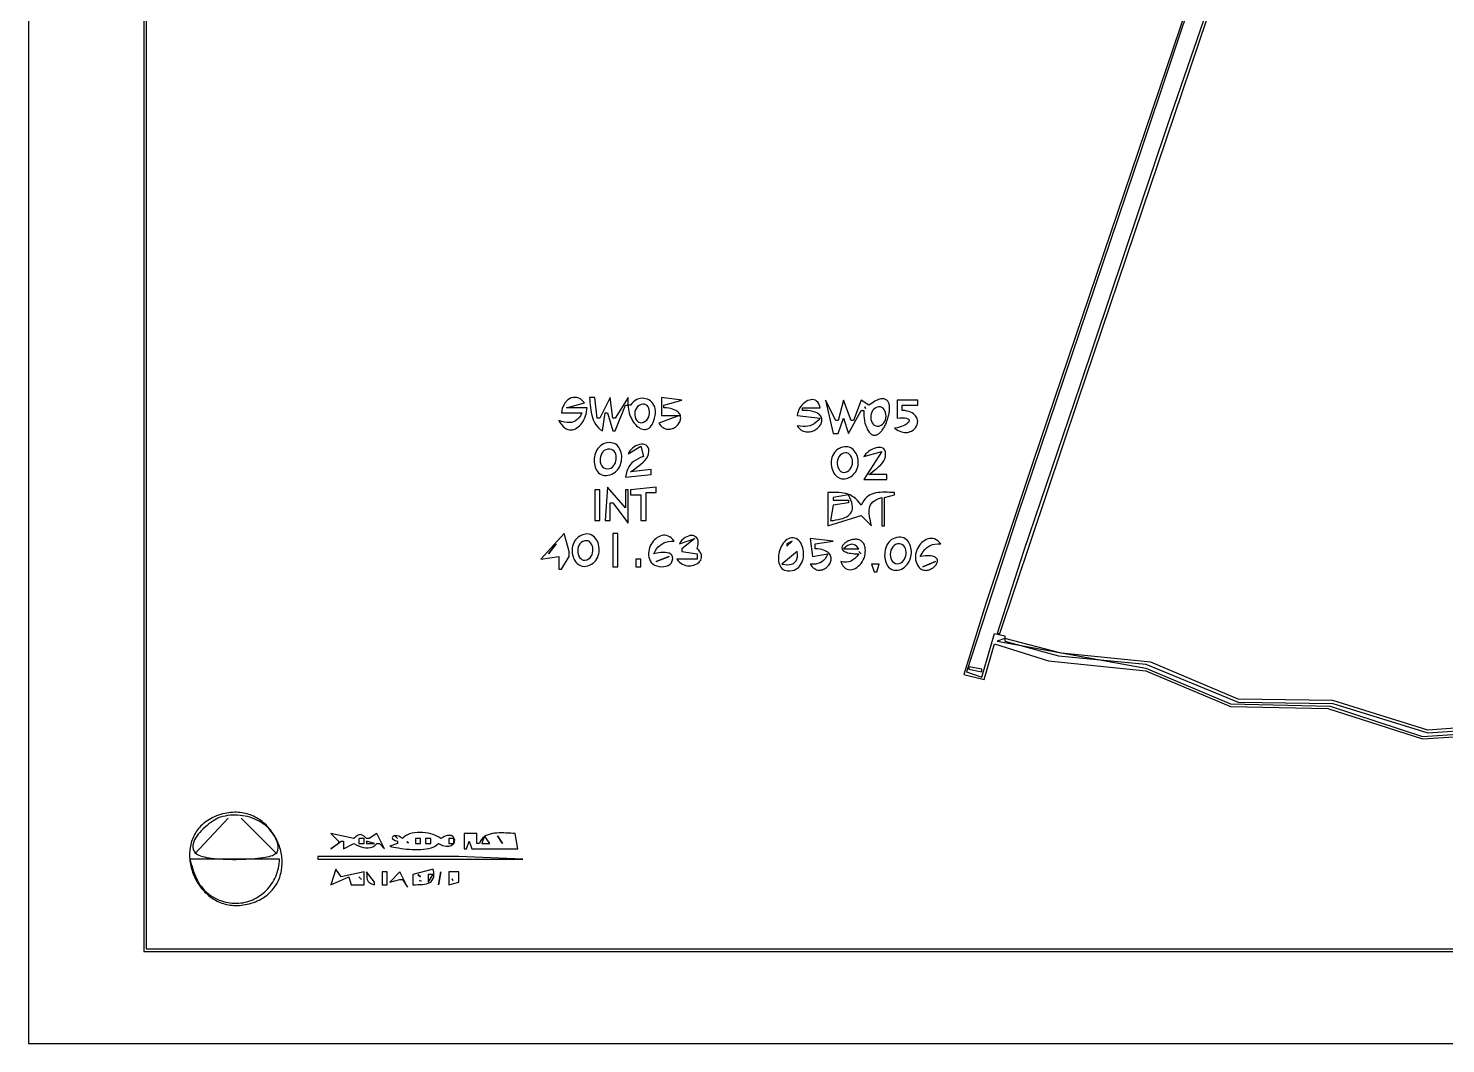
# Model space of a CAD drawing. Extents: x 0 to 1224, y 0 to 792.
# Drawn here: x 0 to 553, y 0 to 396 of the extents above; entities that cross this region are included whole.
import ezdxf

# ---------------------------------------------------------------- set-up
doc = ezdxf.new("R2010")
doc.units = 0
for name, color, linetype in [('C163', 163, 'CONTINUOUS'), ('C252', 252, 'CONTINUOUS'), ('C253', 253, 'CONTINUOUS'), ('C7', 7, 'CONTINUOUS')]:
    doc.layers.add(name, color=color, linetype=linetype)

msp = doc.modelspace()

# ---------------------------------------------------------------- linework, layer by layer
at = {"layer": 'C163'}
for points in [[(78, 88), (65, 74), (78, 88)], [(83, 88), (97, 74), (83, 88)]]:
    msp.add_lwpolyline(points, dxfattribs=at)
at = {"layer": 'C252'}
for points in [[(113, 73), (113, 72), (193, 72), (168, 73), (113, 73)], [(120, 68), (118, 62), (125, 65), (126, 62), (131, 62), (131, 67), (122, 65), (120, 68)], [(132, 67), (132.0261, 65.8148), (132.0886, 64.8141), (132.2461, 63.9814), (132.5573, 63.3001), (133.0809, 62.7538), (133.8755, 62.3259), (135, 62), (135, 63), (132, 67)], [(138, 67), (138, 62), (140, 62), (140, 67), (138, 67)], [(141, 63), (145, 64), (146, 64), (148, 61), (145, 67), (141, 63)], [(150, 66), (150, 62), (150.9724, 62.0044), (151.9239, 62.0182), (152.8448, 62.0522), (153.7253, 62.1172), (154.556, 62.2242), (155.3272, 62.3841), (156.0292, 62.6078), (156.6524, 62.9061), (157.1872, 63.29), (157.6239, 63.7703), (157.953, 64.358), (158.1648, 65.0639), (158.2496, 65.8989), (158.1979, 66.874), (158, 68), (150, 66)], [(161, 67), (160, 62), (161, 67)], [(164, 67), (164, 62), (168, 63), (168, 67), (164, 67)]]:
    msp.add_lwpolyline(points, dxfattribs=at)
at = {"layer": 'C253'}
for points in [[(118, 82), (121, 79), (121, 78), (118, 76), (122, 79), (123, 79), (123, 76), (127, 78), (127.9329, 77.5511), (128.8753, 77.1411), (129.821, 76.7927), (130.7635, 76.5287), (131.6966, 76.3722), (132.614, 76.3458), (133.5094, 76.4725), (134.3763, 76.7752), (135.2086, 77.2767), (136, 78), (137, 78), (139, 76), (136, 82), (133, 80), (132, 80), (131.1383, 80.8474), (130.3106, 81.3559), (129.4999, 81.5254), (128.6892, 81.3559), (127.8616, 80.8474), (127, 80), (118, 82)], [(144, 79), (144, 78), (141, 77), (141.7337, 76.8283), (142.5521, 76.6549), (143.4447, 76.4839), (144.4014, 76.3195), (145.4117, 76.1659), (146.4654, 76.0272), (147.5521, 75.9078), (148.6617, 75.8116), (149.7836, 75.743), (150.9078, 75.7061), (152.0237, 75.705), (153.1212, 75.744), (154.19, 75.8273), (155.2196, 75.9589), (156.1999, 76.1432), (157.1205, 76.3842), (157.9711, 76.6863), (158.7414, 77.0534), (159.4212, 77.4899), (160, 78), (160.8525, 77.6087), (161.641, 77.3198), (162.366, 77.1257), (163.0282, 77.0186), (163.6281, 76.9908), (164.1665, 77.0344), (164.6439, 77.1419), (165.0609, 77.3055), (165.4183, 77.5174), (165.7166, 77.7698), (165.9565, 78.0552), (166.1385, 78.3657), (166.2634, 78.6936), (166.3317, 79.0312), (166.3441, 79.3708), (166.3013, 79.7046), (166.2038, 80.0248), (166.0522, 80.3238), (165.8473, 80.5939), (165.5896, 80.8272), (165.2797, 81.0161), (164.9184, 81.1529), (164.5062, 81.2297), (164.0437, 81.2389), (163.5317, 81.1728), (162.9706, 81.0235), (162.3613, 80.7835), (161.7041, 80.4448), (161, 80), (160.3973, 80.4486), (159.6781, 80.8579), (158.8585, 81.2244), (157.955, 81.5449), (156.9838, 81.8161), (155.9614, 82.0344), (154.904, 82.1967), (153.8279, 82.2996), (152.7496, 82.3397), (151.6853, 82.3137), (150.6513, 82.2183), (149.6641, 82.05), (148.7399, 81.8057), (147.895, 81.4818), (147.1459, 81.0751), (146.5087, 80.5823), (146, 80), (145.2402, 80.5384), (144.504, 80.882), (143.8166, 81.0555), (143.2033, 81.0833), (142.6893, 80.9898), (142.3001, 80.7997), (142.0608, 80.5373), (141.9969, 80.2273), (142.1335, 79.894), (142.496, 79.562), (143.1098, 79.2558), (144, 79)], [(170, 82), (170, 76), (171, 76), (172, 79), (173, 76), (191, 76), (190, 82), (189.1603, 82.0111), (188.2851, 82.042), (187.3825, 82.0839), (186.4605, 82.1279), (185.5271, 82.1651), (184.5903, 82.1866), (183.658, 82.1837), (182.7384, 82.1474), (181.8395, 82.0689), (180.9692, 81.9393), (180.1355, 81.7497), (179.3466, 81.4914), (178.6103, 81.1554), (177.9348, 80.7328), (177.3279, 80.2148), (176.7979, 79.5926), (176.3525, 78.8573), (176, 78), (175, 78), (175, 82), (170, 82)]]:
    msp.add_lwpolyline(points, dxfattribs=at)
at = {"layer": 'C7'}
for points in [[(0, 792), (0, 0), (1224, 0), (1224, 792), (0, 792)], [(45, 757), (45, 36), (1179, 36), (1179, 757), (45, 757)], [(46, 756), (46, 37), (1178, 37), (1178, 756), (46, 756)], [(465, 418), (444.3333, 358), (410.3333, 257), (388.3333, 192), (378, 160), (379, 160), (409.6559, 251), (466, 418)], [(455, 413), (392, 227), (373.6667, 172), (365, 144), (373, 142), (377, 156), (398, 149.3256), (436, 145.3912), (469, 131.5293), (507, 130.6744), (544, 118.8495), (583, 121.3665)], [(456, 414), (434.3333, 349), (386, 206), (366, 145), (372, 143), (377, 160), (381, 159), (381, 158), (378, 157), (436, 146.3912), (469, 132.5293), (508, 131.6211), (544, 119.8495), (583, 122.3665)], [(208, 246), (216, 246), (215.391, 244.9252), (214.7656, 244.0554), (214.1153, 243.3759), (213.4315, 242.8716), (212.7059, 242.5278), (211.93, 242.3295), (211.0954, 242.2618), (210.1935, 242.3099), (209.2159, 242.4589), (208.1542, 242.6938), (207, 243), (207.5449, 242.1039), (208.1095, 241.3469), (208.6901, 240.7231), (209.283, 240.2265), (209.8843, 239.8513), (210.4905, 239.5918), (211.0979, 239.4419), (211.7026, 239.3958), (212.301, 239.4478), (212.8894, 239.5919), (213.4641, 239.8222), (214.0214, 240.133), (214.5576, 240.5182), (215.0689, 240.9722), (215.5517, 241.489), (216.0022, 242.0627), (216.4167, 242.6876), (216.7916, 243.3576), (217.1231, 244.0671), (217.4075, 244.8101), (217.6411, 245.5807), (217.8201, 246.3731), (217.941, 247.1815), (218, 248), (210, 248), (217, 250), (216.2594, 250.746), (215.5076, 251.3147), (214.752, 251.7155), (214.0001, 251.9579), (213.2595, 252.0517), (212.5376, 252.0062), (211.8419, 251.8311), (211.18, 251.536), (210.5594, 251.1304), (209.9875, 250.6238), (209.4718, 250.0258), (209.0199, 249.3461), (208.6393, 248.594), (208.3374, 247.7793), (208.1218, 246.9114), (208, 246)], [(219, 252), (219.0456, 251.0248), (219.1029, 250.0389), (219.1784, 249.0483), (219.2792, 248.0589), (219.412, 247.077), (219.5836, 246.1085), (219.8008, 245.1596), (220.0705, 244.2363), (220.3995, 243.3446), (220.7945, 242.4907), (221.2625, 241.6806), (221.8102, 240.9205), (222.4445, 240.2162), (223.1721, 239.574), (224, 239), (225, 246), (226, 246), (228, 239), (229, 239), (233, 249), (234, 249), (234.0323, 248.214), (234.1212, 247.4359), (234.263, 246.6699), (234.4542, 245.9202), (234.691, 245.1912), (234.9699, 244.487), (235.2871, 243.8121), (235.639, 243.1706), (236.022, 242.5669), (236.4323, 242.0053), (236.8665, 241.4899), (237.3208, 241.0252), (237.7915, 240.6153), (238.2751, 240.2646), (238.7679, 239.9773), (239.2661, 239.7578), (239.7663, 239.6103), (240.2647, 239.539), (240.7576, 239.5483), (241.2415, 239.6425), (241.7127, 239.8258), (242.1675, 240.1025), (242.6023, 240.4769), (243.0134, 240.9533), (243.3972, 241.5359), (243.7501, 242.2291), (244.0683, 243.037), (244.3483, 243.9641), (244.5864, 245.0146), (244.7095, 245.9508), (244.7112, 246.8281), (244.6012, 247.6434), (244.3892, 248.3937), (244.0848, 249.0757), (243.6977, 249.6863), (243.2375, 250.2225), (242.7139, 250.6812), (242.1365, 251.0591), (241.515, 251.3532), (240.8591, 251.5605), (240.1784, 251.6776), (239.4826, 251.7017), (238.7813, 251.6294), (238.0842, 251.4578), (237.401, 251.1837), (236.7413, 250.804), (236.1148, 250.3155), (235.5311, 249.7152), (235, 249), (234, 249), (234, 252), (229, 244), (228, 244), (227, 252), (223, 244), (222, 244), (221, 252), (219, 252)], [(238.2994, 248.9136), (237.6947, 248.4561), (237.2266, 247.8969), (236.8886, 247.2609), (236.6744, 246.5733), (236.5778, 245.8589), (236.5925, 245.1428), (236.7123, 244.4501), (236.9309, 243.8057), (237.2419, 243.2347), (237.6393, 242.7622), (238.1166, 242.413), (238.6677, 242.2124), (239.2862, 242.1852), (239.9659, 242.3566), (240.7006, 242.7515), (241.2672, 243.2302), (241.715, 243.8008), (242.0472, 244.4398), (242.2675, 245.1236), (242.3793, 245.829), (242.3862, 246.5325), (242.2915, 247.2106), (242.0988, 247.84), (241.8116, 248.3973), (241.4334, 248.8589), (240.9676, 249.2015), (240.4179, 249.4017), (239.7875, 249.436), (239.0802, 249.2811), (238.2993, 248.9135)], [(247, 252), (247, 245), (254, 245), (246, 242), (246.3937, 241.4493), (246.8056, 240.9779), (247.2327, 240.5823), (247.672, 240.259), (248.1206, 240.0047), (248.5756, 239.8158), (249.034, 239.6891), (249.493, 239.6211), (249.9495, 239.6084), (250.4007, 239.6475), (250.8437, 239.7352), (251.2754, 239.8678), (251.6931, 240.0421), (252.0937, 240.2546), (252.4743, 240.5019), (252.832, 240.7805), (253.1638, 241.0872), (253.4669, 241.4184), (253.7383, 241.7708), (253.9751, 242.1408), (254.1743, 242.5252), (254.3331, 242.9205), (254.4484, 243.3233), (254.5174, 243.7302), (254.5371, 244.1377), (254.5046, 244.5424), (254.417, 244.941), (254.2714, 245.33), (254.0647, 245.706), (253.7942, 246.0656), (253.4568, 246.4053), (253.0496, 246.7219), (252.5698, 247.0117), (252.0143, 247.2715), (251.3803, 247.4978), (250.6647, 247.6872), (249.8648, 247.8363), (248.9775, 247.9417), (248, 248), (248, 249), (255, 251), (247, 252)], [(300, 245), (309, 244), (308.1903, 243.1016), (307.4053, 242.3669), (306.628, 241.7844), (305.8419, 241.3425), (305.03, 241.0297), (304.1758, 240.8346), (303.2624, 240.7455), (302.2731, 240.7511), (301.1912, 240.8397), (300, 241), (300.369, 240.4838), (300.7598, 240.0354), (301.1696, 239.6523), (301.5956, 239.3317), (302.0353, 239.0708), (302.4859, 238.8672), (302.9446, 238.7179), (303.4087, 238.6205), (303.8756, 238.5722), (304.3426, 238.5703), (304.8068, 238.6121), (305.2656, 238.6949), (305.7163, 238.8162), (306.1561, 238.9731), (306.5824, 239.1631), (306.9925, 239.3834), (307.3835, 239.6313), (307.7529, 239.9042), (308.0979, 240.1994), (308.4157, 240.5142), (308.7038, 240.8459), (308.9592, 241.1919), (309.1794, 241.5494), (309.3617, 241.9158), (309.5032, 242.2884), (309.6014, 242.6646), (309.6534, 243.0416), (309.6566, 243.4167), (309.6083, 243.7873), (309.5057, 244.1508), (309.3461, 244.5043), (309.1269, 244.8453), (308.8453, 245.171), (308.4985, 245.4788), (308.0839, 245.766), (307.5988, 246.0299), (307.0404, 246.2678), (306.4061, 246.4771), (305.6931, 246.6551), (304.8987, 246.799), (304.0202, 246.9063), (303.0548, 246.9741), (302, 247), (302, 248), (309, 248), (308.7526, 248.8762), (308.4262, 249.5998), (308.0305, 250.1783), (307.5749, 250.619), (307.0692, 250.9294), (306.5229, 251.1169), (305.9457, 251.189), (305.3472, 251.153), (304.7369, 251.0165), (304.1245, 250.7868), (303.5197, 250.4713), (302.9319, 250.0776), (302.3709, 249.6129), (301.8463, 249.0848), (301.3676, 248.5007), (300.9444, 247.868), (300.5865, 247.1942), (300.3034, 246.4866), (300.1046, 245.7527), (300, 245)], [(311, 251), (314, 238), (316, 238), (318, 244), (320, 238), (325, 247), (326, 247), (326.013, 246.008), (326.0281, 245.0027), (326.0799, 243.9967), (326.2035, 243.0028), (326.4336, 242.0339), (326.649, 241.3775), (326.8712, 240.7756), (327.0997, 240.2267), (327.3339, 239.7295), (327.5735, 239.2826), (327.8179, 238.8845), (328.0666, 238.5339), (328.3191, 238.2294), (328.5751, 237.9695), (328.8339, 237.7529), (329.0951, 237.5782), (329.3582, 237.444), (329.6227, 237.3488), (329.8882, 237.2913), (330.1541, 237.27), (330.42, 237.2836), (330.6854, 237.3307), (330.9498, 237.4099), (331.2128, 237.5197), (331.4737, 237.6589), (331.7322, 237.8259), (331.9878, 238.0193), (332.24, 238.2379), (332.4882, 238.4801), (332.7321, 238.7446), (332.9711, 239.03), (333.2047, 239.3349), (333.4325, 239.6579), (333.6539, 239.9975), (333.8686, 240.3524), (334.076, 240.7212), (334.2755, 241.1025), (334.4669, 241.4949), (334.6494, 241.897), (334.8228, 242.3073), (334.9864, 242.7246), (335.1398, 243.1473), (335.2825, 243.5741), (335.4141, 244.0036), (335.534, 244.4344), (335.6417, 244.8651), (335.7369, 245.2943), (335.8189, 245.7206), (335.8873, 246.1426), (335.9417, 246.5588), (335.9815, 246.968), (336.0062, 247.3687), (336.0154, 247.7594), (336.0086, 248.1389), (335.9853, 248.5057), (335.945, 248.8583), (335.8872, 249.1955), (335.8115, 249.5157), (335.7173, 249.8177), (335.6043, 250.1), (335.4718, 250.3612), (335.3194, 250.5999), (335.1466, 250.8146), (334.953, 251.0041), (334.738, 251.1669), (334.5012, 251.3017), (334.2421, 251.4069), (333.9602, 251.4812), (333.655, 251.5233), (333.326, 251.5316), (332.9728, 251.5049), (332.5948, 251.4417), (332.1916, 251.3406), (331.7627, 251.2002), (331.3076, 251.0191), (330.8259, 250.7959), (330.3169, 250.5293), (329.7804, 250.2178), (329.2157, 249.86), (328.6224, 249.4545), (328, 249), (325, 251), (322, 243), (321, 243), (318, 251), (316, 243), (315, 243), (311, 251)], [(339, 251), (339, 244), (340.1882, 244.1001), (341.1893, 244.118), (342.0109, 244.0621), (342.6607, 243.9406), (343.1462, 243.7618), (343.4753, 243.5341), (343.6554, 243.2656), (343.6944, 242.9648), (343.5997, 242.6399), (343.3792, 242.2992), (343.0403, 241.9509), (342.5909, 241.6035), (342.0385, 241.2651), (341.3908, 240.9441), (340.6554, 240.6488), (339.8401, 240.3875), (338.9524, 240.1684), (338, 240), (338.6856, 239.5239), (339.3607, 239.1367), (340.0231, 238.834), (340.6702, 238.6112), (341.2996, 238.4639), (341.909, 238.3877), (342.4958, 238.3781), (343.0577, 238.4306), (343.5923, 238.5409), (344.0971, 238.7043), (344.5697, 238.9165), (345.0077, 239.173), (345.4088, 239.4693), (345.7704, 239.801), (346.0901, 240.1637), (346.3656, 240.5528), (346.5945, 240.9639), (346.7742, 241.3926), (346.9024, 241.8344), (346.9767, 242.2848), (346.9946, 242.7394), (346.9538, 243.1937), (346.8517, 243.6432), (346.6861, 244.0836), (346.4545, 244.5102), (346.1544, 244.9188), (345.7834, 245.3048), (345.3392, 245.6637), (344.8193, 245.9912), (344.2213, 246.2827), (343.5428, 246.5338), (342.7814, 246.74), (341.9345, 246.8969), (341, 247), (341, 249), (347, 249), (347, 251), (339, 251)], [(326.3333, 248.3333), (326.6667, 247.6667), (326.3333, 248.3333)], [(330.4151, 247.9136), (329.8415, 247.4661), (329.3869, 246.9138), (329.0478, 246.2807), (328.8207, 245.591), (328.702, 244.8688), (328.6882, 244.1383), (328.7758, 243.4237), (328.9612, 242.749), (329.2408, 242.1385), (329.6113, 241.6164), (330.0689, 241.2067), (330.6103, 240.9336), (331.2318, 240.8214), (331.93, 240.8941), (332.7013, 241.1759), (333.3156, 241.5699), (333.8077, 242.0747), (334.1823, 242.6674), (334.4437, 243.325), (334.5967, 244.0245), (334.6457, 244.7429), (334.5952, 245.4572), (334.4498, 246.1446), (334.2141, 246.7819), (333.8925, 247.3462), (333.4896, 247.8147), (333.01, 248.1642), (332.4583, 248.3718), (331.8388, 248.4145), (331.1562, 248.2694), (330.4151, 247.9135)], [(225.0571, 234.1489), (224.3742, 233.8947), (223.7513, 233.5605), (223.1879, 233.1539), (222.684, 232.6827), (222.2392, 232.1547), (221.8533, 231.5776), (221.5262, 230.9592), (221.2575, 230.3072), (221.0471, 229.6293), (220.8946, 228.9334), (220.8, 228.2271), (220.7629, 227.5183), (220.7832, 226.8147), (220.8606, 226.124), (220.9949, 225.4541), (221.1858, 224.8125), (221.4331, 224.2072), (221.7367, 223.6458), (222.0963, 223.1362), (222.5115, 222.686), (222.9824, 222.303), (223.5085, 221.995), (224.0897, 221.7697), (224.7257, 221.6349), (225.4163, 221.5984), (226.1614, 221.6678), (226.9606, 221.851), (227.6902, 222.1169), (228.3553, 222.4621), (228.9564, 222.8788), (229.4936, 223.3591), (229.9674, 223.8954), (230.3781, 224.4799), (230.726, 225.1048), (231.0116, 225.7623), (231.2352, 226.4448), (231.3971, 227.1445), (231.4977, 227.8535), (231.5373, 228.5643), (231.5164, 229.2689), (231.4352, 229.9596), (231.294, 230.6287), (231.0934, 231.2685), (230.8335, 231.8711), (230.5148, 232.4288), (230.1376, 232.9339), (229.7023, 233.3786), (229.2092, 233.7552), (228.6587, 234.0558), (228.0511, 234.2728), (227.3868, 234.3983), (226.6661, 234.4247), (225.8894, 234.3441), (225.0571, 234.1489)], [(234, 230), (239, 233), (240, 229), (238.8871, 228.5833), (237.8826, 228.1312), (236.9821, 227.6349), (236.1812, 227.0854), (235.4756, 226.4737), (234.861, 225.791), (234.3329, 225.0284), (233.8872, 224.1769), (233.5193, 223.2276), (233.225, 222.1716), (233, 221), (243, 222), (243, 224), (235, 223), (235.6828, 223.5394), (236.4588, 224.1103), (237.2944, 224.714), (238.1565, 225.352), (239.0117, 226.0257), (239.8266, 226.7365), (240.5681, 227.4856), (241.2027, 228.2747), (241.6972, 229.105), (242.0183, 229.9779), (242.1327, 230.895), (242.0531, 231.8066), (241.8275, 232.5339), (241.4749, 233.0888), (241.0144, 233.483), (240.4649, 233.7284), (239.8455, 233.837), (239.1754, 233.8205), (238.4735, 233.6908), (237.7588, 233.4597), (237.0505, 233.1391), (236.3675, 232.7409), (235.729, 232.2769), (235.1539, 231.7589), (234.6614, 231.1989), (234.2704, 230.6086), (234, 230)], [(316.1481, 231.9676), (315.5142, 231.5465), (314.963, 231.0614), (314.492, 230.5199), (314.0992, 229.9303), (313.7823, 229.3005), (313.5392, 228.6385), (313.3675, 227.9525), (313.2652, 227.2505), (313.2301, 226.5405), (313.2599, 225.8306), (313.3524, 225.1287), (313.5054, 224.443), (313.7168, 223.7815), (313.9843, 223.1523), (314.3057, 222.5633), (314.6789, 222.0226), (315.1016, 221.5383), (315.5717, 221.1184), (316.0869, 220.7709), (316.645, 220.504), (317.2439, 220.3256), (317.8813, 220.2437), (318.555, 220.2665), (319.2629, 220.402), (320.0027, 220.6582), (320.7723, 221.0432), (321.3902, 221.454), (321.9334, 221.925), (322.4036, 222.4489), (322.8024, 223.0184), (323.1316, 223.6263), (323.3927, 224.2652), (323.5875, 224.928), (323.7177, 225.6073), (323.7849, 226.2957), (323.7908, 226.9862), (323.7372, 227.6713), (323.6256, 228.3438), (323.4579, 228.9964), (323.2355, 229.6218), (322.9604, 230.2128), (322.634, 230.762), (322.2582, 231.2623), (321.8346, 231.7062), (321.3648, 232.0866), (320.8506, 232.3961), (320.2936, 232.6275), (319.6956, 232.7735), (319.0581, 232.8268), (318.383, 232.7802), (317.6718, 232.6263), (316.9262, 232.3578), (316.1481, 231.9676)], [(326, 229), (333, 231), (326, 220), (335, 220), (335, 222), (328, 222), (328.6902, 222.559), (329.4507, 223.1407), (330.2511, 223.7486), (331.061, 224.3864), (331.8501, 225.0577), (332.5879, 225.7663), (333.244, 226.5157), (333.788, 227.3096), (334.1895, 228.1516), (334.4182, 229.0455), (334.4874, 230.03), (334.3978, 230.8339), (334.167, 231.4687), (333.8125, 231.9457), (333.3522, 232.2765), (332.8036, 232.4724), (332.1845, 232.5449), (331.5125, 232.5054), (330.8052, 232.3654), (330.0804, 232.1364), (329.3558, 231.8297), (328.6489, 231.4568), (327.9775, 231.0292), (327.3592, 230.5582), (326.8118, 230.0554), (326.3528, 229.5322), (326, 229)], [(226.0756, 231.8241), (225.357, 231.6337), (224.732, 231.293), (224.2024, 230.8263), (223.7702, 230.2576), (223.4374, 229.6113), (223.2059, 228.9115), (223.0776, 228.1825), (223.0546, 227.4485), (223.1387, 226.7338), (223.332, 226.0626), (223.6363, 225.4591), (224.0537, 224.9475), (224.5861, 224.5521), (225.2355, 224.297), (226.0038, 224.2067), (226.7084, 224.2891), (227.3361, 224.5225), (227.8848, 224.8856), (228.3524, 225.3577), (228.7367, 225.9174), (229.0356, 226.544), (229.247, 227.2162), (229.3686, 227.9131), (229.3985, 228.6136), (229.3344, 229.2967), (229.1742, 229.9414), (228.9158, 230.5266), (228.557, 231.0313), (228.0957, 231.4344), (227.5298, 231.7149), (226.8571, 231.8517), (226.0756, 231.824)], [(317.2994, 229.9136), (316.7205, 229.473), (316.2659, 228.9261), (315.9311, 228.2968), (315.7113, 227.6097), (315.6021, 226.8888), (315.5989, 226.1586), (315.6971, 225.4434), (315.8921, 224.7674), (316.1794, 224.155), (316.5545, 223.6304), (317.0127, 223.218), (317.5494, 222.942), (318.1602, 222.8268), (318.8404, 222.8966), (319.5856, 223.1759), (320.1968, 223.5772), (320.6903, 224.0879), (321.0697, 224.6849), (321.3388, 225.3456), (321.5012, 226.047), (321.5606, 226.7662), (321.5206, 227.4805), (321.3851, 228.1669), (321.1575, 228.8026), (320.8417, 229.3648), (320.4413, 229.8306), (319.96, 230.1771), (319.4014, 230.3815), (318.7694, 230.4209), (318.0674, 230.2725), (317.2993, 229.9135)], [(221, 216), (221, 204), (223, 204), (223, 216), (221, 216)], [(226, 217), (225, 204), (227, 204), (227, 211), (228, 211), (234, 203), (234, 216), (233, 216), (233, 209), (226, 217)], [(235, 216), (235, 214), (239, 214), (239, 204), (241, 204), (241, 215), (245, 215), (245, 217), (235, 216)], [(312, 215), (312, 202), (325, 206), (329, 202), (328.7741, 202.9973), (328.5599, 203.9545), (328.3684, 204.8713), (328.2107, 205.7474), (328.0979, 206.5827), (328.0412, 207.3768), (328.0517, 208.1296), (328.1404, 208.8407), (328.3184, 209.5098), (328.5969, 210.1369), (328.987, 210.7215), (329.4998, 211.2635), (330.1464, 211.7626), (330.9379, 212.2185), (331.8854, 212.6311), (333, 213), (333, 202), (334, 202), (334, 213), (338, 214), (338, 215), (337.0129, 215.0078), (336.0435, 215.0251), (335.0938, 215.0424), (334.1659, 215.0503), (333.2617, 215.0392), (332.3833, 214.9999), (331.5327, 214.9228), (330.712, 214.7986), (329.9231, 214.6177), (329.168, 214.3707), (328.4488, 214.0483), (327.7675, 213.6409), (327.1261, 213.1392), (326.5266, 212.5337), (325.9711, 211.8149), (325.4615, 210.9735), (325, 210), (324.2882, 210.9652), (323.5731, 211.7976), (322.8501, 212.507), (322.115, 213.1032), (321.3636, 213.596), (320.5914, 213.9953), (319.7942, 214.3108), (318.9677, 214.5524), (318.1076, 214.73), (317.2096, 214.8533), (316.2694, 214.9322), (315.2826, 214.9765), (314.2449, 214.996), (313.1522, 215.0005), (312, 215)], [(314, 213), (314, 212), (320, 212), (320, 211), (314, 210), (313, 204), (314.0932, 204.1077), (315.1272, 204.2477), (316.098, 204.4225), (317.0021, 204.6345), (317.8355, 204.8864), (318.5947, 205.1805), (319.2759, 205.5195), (319.8752, 205.9058), (320.3891, 206.3419), (320.8136, 206.8305), (321.1452, 207.3739), (321.3799, 207.9748), (321.5142, 208.6356), (321.5443, 209.3588), (321.4664, 210.1471), (321.2767, 211.0028), (320.9716, 211.9285), (320.5472, 212.9267), (320, 214), (314, 213)], [(200, 189), (207, 190), (207, 185), (208, 185), (211, 190), (211, 191), (211, 192), (209, 199), (200, 189)], [(206, 195), (203, 191), (206, 195)], [(215.1474, 197.9676), (214.5302, 197.5586), (213.989, 197.0889), (213.5217, 196.5656), (213.1265, 195.996), (212.8017, 195.3875), (212.5453, 194.7474), (212.3557, 194.0832), (212.2309, 193.4021), (212.1691, 192.7115), (212.1686, 192.0187), (212.2276, 191.3311), (212.3441, 190.6561), (212.5165, 190.0009), (212.7428, 189.373), (213.0213, 188.7797), (213.3501, 188.2283), (213.7275, 187.7262), (214.1516, 187.2807), (214.6206, 186.8992), (215.1327, 186.5891), (215.6861, 186.3576), (216.2789, 186.2121), (216.9094, 186.16), (217.5757, 186.2086), (218.2761, 186.3653), (219.0086, 186.6375), (219.7716, 187.0324), (220.4003, 187.4619), (220.9493, 187.9554), (221.4205, 188.5048), (221.8157, 189.102), (222.1369, 189.739), (222.3859, 190.4075), (222.5647, 191.0997), (222.6751, 191.8072), (222.7192, 192.5222), (222.6986, 193.2364), (222.6155, 193.9418), (222.4716, 194.6303), (222.269, 195.2939), (222.0094, 195.9244), (221.6947, 196.5137), (221.327, 197.0538), (220.9081, 197.5365), (220.4398, 197.9539), (219.9242, 198.2978), (219.3631, 198.56), (218.7583, 198.7326), (218.1119, 198.8075), (217.4256, 198.7764), (216.7015, 198.6315), (215.9414, 198.3645), (215.1473, 197.9675)], [(216.2986, 195.8241), (215.6842, 195.4299), (215.1921, 194.9251), (214.8175, 194.3324), (214.5561, 193.6748), (214.4031, 192.9753), (214.3542, 192.257), (214.4046, 191.5426), (214.55, 190.8553), (214.7858, 190.218), (215.1073, 189.6536), (215.5102, 189.1852), (215.9898, 188.8357), (216.5416, 188.6281), (217.161, 188.5853), (217.8436, 188.7304), (218.5848, 189.0864), (219.1583, 189.5337), (219.6129, 190.086), (219.952, 190.7191), (220.1791, 191.4088), (220.2978, 192.131), (220.3116, 192.8615), (220.224, 193.5761), (220.0386, 194.2508), (219.759, 194.8613), (219.3885, 195.3834), (218.9309, 195.7931), (218.3895, 196.0662), (217.768, 196.1784), (217.0698, 196.1057), (216.2986, 195.824)], [(228, 199), (228, 186), (230, 186), (230, 199), (228, 199)], [(244, 191), (244.5629, 192.0553), (245.1439, 192.9602), (245.756, 193.7248), (246.4122, 194.3593), (247.1253, 194.8737), (247.9085, 195.2782), (248.7745, 195.5829), (249.7365, 195.798), (250.8073, 195.9337), (252, 196), (251.4482, 196.6877), (250.8701, 197.2438), (250.2711, 197.6744), (249.6566, 197.986), (249.0318, 198.185), (248.402, 198.2776), (247.7727, 198.2704), (247.1492, 198.1696), (246.5367, 197.9816), (245.9407, 197.7129), (245.3665, 197.3697), (244.8194, 196.9585), (244.3048, 196.4856), (243.8279, 195.9573), (243.3942, 195.3801), (243.009, 194.7604), (242.6776, 194.1044), (242.4053, 193.4186), (242.1975, 192.7093), (242.0596, 191.983), (241.9968, 191.2459), (242.0145, 190.5045), (242.118, 189.7651), (242.3128, 189.0341), (242.6041, 188.3179), (243.0312, 187.6789), (243.6288, 187.1337), (244.3617, 186.6887), (245.1949, 186.3503), (246.093, 186.1251), (247.0211, 186.0194), (247.9439, 186.0399), (248.8262, 186.1928), (249.633, 186.4847), (250.329, 186.9221), (250.8792, 187.5114), (251.2484, 188.2592), (251.4389, 189.1832), (251.3773, 189.9279), (251.0983, 190.5096), (250.6368, 190.9448), (250.0274, 191.2502), (249.3049, 191.4422), (248.504, 191.5374), (247.6596, 191.5522), (246.8063, 191.5033), (245.979, 191.407), (245.2123, 191.2801), (244.541, 191.1389), (244, 191)], [(254, 195), (260, 197), (255, 193), (255, 192), (261, 191), (261, 189), (253, 189), (253.482, 188.3499), (254.0134, 187.7992), (254.586, 187.3437), (255.1917, 186.9793), (255.8222, 186.7018), (256.4693, 186.5071), (257.1248, 186.3909), (257.7804, 186.3492), (258.4281, 186.3778), (259.0594, 186.4724), (259.6664, 186.6291), (260.2407, 186.8435), (260.7741, 187.1116), (261.2585, 187.4292), (261.6856, 187.7921), (262.0471, 188.1962), (262.335, 188.6373), (262.541, 189.1112), (262.6569, 189.6139), (262.6744, 190.1411), (262.5854, 190.6887), (262.3817, 191.2526), (262.055, 191.8285), (261.5972, 192.4123), (261, 193), (261.2782, 193.9956), (261.4117, 194.8834), (261.4129, 195.6641), (261.2941, 196.3384), (261.068, 196.907), (260.7467, 197.3706), (260.3428, 197.7298), (259.8688, 197.9855), (259.3369, 198.1383), (258.7597, 198.189), (258.1496, 198.1381), (257.5189, 197.9865), (256.8802, 197.7348), (256.2458, 197.3837), (255.6281, 196.934), (255.0397, 196.3863), (254.4928, 195.7414), (254, 195)], [(297.1273, 197.1103), (296.5431, 196.8897), (295.9913, 196.5785), (295.474, 196.1854), (294.9934, 195.719), (294.5515, 195.188), (294.1506, 194.601), (293.7926, 193.9669), (293.4798, 193.2942), (293.2143, 192.5917), (292.9981, 191.868), (292.8334, 191.1317), (292.7223, 190.3917), (292.667, 189.6565), (292.6695, 188.9349), (292.732, 188.2355), (292.8567, 187.567), (293.0455, 186.9381), (293.3007, 186.3575), (293.6244, 185.8338), (294.0186, 185.3758), (294.4856, 184.992), (295.0273, 184.6913), (295.6461, 184.4823), (296.3439, 184.3736), (297.1229, 184.374), (297.9853, 184.4922), (298.7476, 184.7013), (299.435, 185.0047), (300.0487, 185.3931), (300.5904, 185.8576), (301.0613, 186.3893), (301.463, 186.9791), (301.7967, 187.618), (302.064, 188.2969), (302.2662, 189.007), (302.4048, 189.7392), (302.4812, 190.4844), (302.4968, 191.2337), (302.453, 191.9781), (302.3513, 192.7086), (302.193, 193.4162), (301.9797, 194.0918), (301.7126, 194.7264), (301.3933, 195.3111), (301.0231, 195.8369), (300.6035, 196.2947), (300.1359, 196.6756), (299.6217, 196.9704), (299.0623, 197.1704), (298.4591, 197.2663), (297.8136, 197.2493), (297.1273, 197.1103)], [(298, 196), (296, 195), (296, 194), (298, 196)], [(305, 197), (306, 190), (312, 191), (311.429, 189.9757), (310.8537, 189.1289), (310.2536, 188.4455), (309.6085, 187.9118), (308.8983, 187.5137), (308.1025, 187.2374), (307.2011, 187.0689), (306.1736, 186.9944), (305, 187), (305.3958, 186.4489), (305.809, 185.9799), (306.2366, 185.5893), (306.6757, 185.2734), (307.1231, 185.0286), (307.576, 184.8512), (308.0313, 184.7376), (308.486, 184.6841), (308.9372, 184.6872), (309.3818, 184.7432), (309.8168, 184.8484), (310.2393, 184.9992), (310.6462, 185.192), (311.0346, 185.4231), (311.4014, 185.6888), (311.7437, 185.9856), (312.0585, 186.3098), (312.3427, 186.6578), (312.5934, 187.0259), (312.8075, 187.4104), (312.9821, 187.8078), (313.1142, 188.2144), (313.2008, 188.6265), (313.2389, 189.0406), (313.2254, 189.4529), (313.1575, 189.8599), (313.032, 190.2578), (312.8461, 190.6432), (312.5966, 191.0122), (312.2807, 191.3613), (311.8953, 191.6868), (311.4374, 191.9852), (310.904, 192.2527), (310.2921, 192.4856), (309.5988, 192.6805), (308.821, 192.8336), (307.9557, 192.9413), (307, 193), (307, 195), (314, 196), (305, 197)], [(324, 191), (323.2145, 190.0496), (322.477, 189.2689), (321.7505, 188.6551), (320.9986, 188.2057), (320.1842, 187.9181), (319.2708, 187.7897), (318.2217, 187.8178), (317, 188), (317.3663, 187.1021), (317.8013, 186.3661), (318.2952, 185.784), (318.8388, 185.3479), (319.4224, 185.0501), (320.0367, 184.8827), (320.6721, 184.8378), (321.3192, 184.9075), (321.9685, 185.0842), (322.6105, 185.3598), (323.2358, 185.7266), (323.8348, 186.1767), (324.398, 186.7022), (324.9161, 187.2954), (325.3795, 187.9483), (325.7788, 188.6531), (326.1044, 189.402), (326.3469, 190.1871), (326.4969, 191.0007), (326.5612, 191.6955), (326.5802, 192.3378), (326.5563, 192.9291), (326.4918, 193.4709), (326.3892, 193.9647), (326.2508, 194.4121), (326.0792, 194.8146), (325.8767, 195.1736), (325.6458, 195.4908), (325.3888, 195.7676), (325.1082, 196.0055), (324.8064, 196.206), (324.4858, 196.3708), (324.1488, 196.5012), (323.7978, 196.5988), (323.4354, 196.6652), (323.0638, 196.7018), (322.6855, 196.7101), (322.3029, 196.6918), (321.9184, 196.6482), (321.5345, 196.5809), (321.1536, 196.4915), (320.778, 196.3814), (320.4102, 196.2522), (320.0527, 196.1053), (319.7077, 195.9424), (319.3778, 195.7648), (319.0654, 195.5742), (318.7729, 195.372), (318.5026, 195.1598), (318.2571, 194.9391), (318.0387, 194.7114), (317.8499, 194.4782), (317.693, 194.2411), (317.5705, 194.0015), (317.4848, 193.7609), (317.4383, 193.521), (317.4334, 193.2832), (317.4726, 193.0489), (317.5583, 192.8199), (317.6928, 192.5974), (317.8787, 192.3832), (318.1182, 192.1786), (318.4139, 191.9853), (318.7682, 191.8047), (319.1834, 191.6383), (319.662, 191.4877), (320.2064, 191.3544), (320.819, 191.2398), (321.5022, 191.1456), (322.2585, 191.0732), (323.0903, 191.0241), (324, 191)], [(318, 193), (324, 193), (323.2589, 193.8443), (322.5422, 194.4067), (321.8364, 194.7076), (321.128, 194.7672), (320.4036, 194.6059), (319.6498, 194.244), (318.853, 193.7019), (318, 193)], [(338.0579, 197.1991), (337.4033, 196.9306), (336.8088, 196.5771), (336.2738, 196.1468), (335.7984, 195.6484), (335.3822, 195.0905), (335.025, 194.4817), (334.7267, 193.8306), (334.4871, 193.1458), (334.3059, 192.4359), (334.1829, 191.7094), (334.118, 190.975), (334.1109, 190.2413), (334.1614, 189.5168), (334.2694, 188.8101), (334.4346, 188.1299), (334.6568, 187.4848), (334.9359, 186.8832), (335.2716, 186.3339), (335.6637, 185.8454), (336.112, 185.4264), (336.6164, 185.0853), (337.1766, 184.8309), (337.7923, 184.6716), (338.4635, 184.6161), (339.1899, 184.673), (339.9714, 184.851), (340.6774, 185.1106), (341.3227, 185.4453), (341.9079, 185.8481), (342.4332, 186.3119), (342.8989, 186.8294), (343.3056, 187.3936), (343.6536, 187.9973), (343.9431, 188.6335), (344.1747, 189.2949), (344.3487, 189.9746), (344.4654, 190.6653), (344.5253, 191.3599), (344.5287, 192.0514), (344.4761, 192.7326), (344.3676, 193.3963), (344.2038, 194.0355), (343.9851, 194.6431), (343.7117, 195.2118), (343.3841, 195.7346), (343.0027, 196.2044), (342.5678, 196.614), (342.0798, 196.9564), (341.5391, 197.2244), (340.946, 197.4108), (340.3009, 197.5086), (339.6043, 197.5107), (338.8564, 197.4098), (338.0578, 197.199)], [(339.0895, 194.9398), (338.3769, 194.713), (337.765, 194.317), (337.2559, 193.7816), (336.8518, 193.1366), (336.5552, 192.4118), (336.3682, 191.6369), (336.293, 190.8416), (336.332, 190.0558), (336.4874, 189.3092), (336.7614, 188.6316), (337.1564, 188.0528), (337.6746, 187.6025), (338.3181, 187.3105), (339.0895, 187.2067), (339.825, 187.2918), (340.4733, 187.5324), (341.0334, 187.9066), (341.5044, 188.3926), (341.8852, 188.9686), (342.1751, 189.6127), (342.373, 190.3029), (342.478, 191.0176), (342.4892, 191.7347), (342.4057, 192.4325), (342.2264, 193.0892), (341.9506, 193.6827), (341.5772, 194.1914), (341.1053, 194.5932), (340.534, 194.8665), (339.8624, 194.9893), (339.0895, 194.9398)], [(348, 190), (348.5976, 191.0374), (349.1966, 191.9421), (349.8135, 192.7189), (350.4644, 193.373), (351.1658, 193.9093), (351.9338, 194.3328), (352.785, 194.6486), (353.7355, 194.8617), (354.8017, 194.9772), (356, 195), (355.4165, 195.6529), (354.8095, 196.1715), (354.1844, 196.5626), (353.5466, 196.8328), (352.9018, 196.9889), (352.2553, 197.0377), (351.6127, 196.9858), (350.9795, 196.8401), (350.3611, 196.6071), (349.7631, 196.2937), (349.191, 195.9066), (348.6502, 195.4525), (348.1463, 194.9382), (347.6847, 194.3703), (347.271, 193.7556), (346.9106, 193.1009), (346.609, 192.4128), (346.3718, 191.6981), (346.2044, 190.9636), (346.1123, 190.2159), (346.101, 189.4618), (346.1761, 188.708), (346.343, 187.9612), (346.6072, 187.2283), (346.8839, 186.6666), (347.1896, 186.1806), (347.5211, 185.7668), (347.875, 185.4218), (348.2482, 185.1423), (348.6373, 184.9247), (349.0391, 184.7657), (349.4502, 184.6618), (349.8675, 184.6097), (350.2877, 184.6058), (350.7074, 184.6469), (351.1235, 184.7294), (351.5326, 184.85), (351.9314, 185.0053), (352.3168, 185.1917), (352.6854, 185.406), (353.034, 185.6446), (353.3593, 185.9042), (353.658, 186.1813), (353.9268, 186.4726), (354.1626, 186.7746), (354.3619, 187.0838), (354.5216, 187.3969), (354.6384, 187.7105), (354.7089, 188.0211), (354.73, 188.3254), (354.6984, 188.6198), (354.6108, 188.901), (354.4638, 189.1656), (354.2544, 189.4101), (353.9791, 189.6311), (353.6347, 189.8253), (353.2179, 189.9891), (352.7256, 190.1192), (352.1543, 190.2121), (351.5008, 190.2645), (350.762, 190.2729), (349.9344, 190.2339), (349.0148, 190.144), (348, 190)], [(237, 189), (237, 186), (239, 186), (239, 189), (237, 189)], [(245, 188), (250, 190), (245, 188)], [(294, 187), (295.1018, 186.8388), (296.1114, 186.786), (297.0223, 186.8465), (297.8283, 187.0251), (298.5231, 187.3269), (299.1002, 187.7567), (299.5534, 188.3196), (299.8763, 189.0204), (300.0626, 189.8641), (300.1059, 190.8557), (300, 192), (294, 187)], [(324, 192), (325, 191), (324, 192)], [(329, 187), (330, 184), (331, 184), (332, 187), (329, 187)], [(349, 186), (354, 188), (349, 186)], [(381, 158), (381, 157), (402, 151.2894), (436, 148.0725), (472, 133.213), (509, 132.6744), (546, 121.1844), (584, 123.8256), (620, 116), (620, 117), (583, 124.9599), (546, 122.3256), (509, 133.8156), (472, 134.3897), (438, 148.7793), (403, 152.2894), (381, 158)], [(367, 147), (367, 146), (372, 145), (372, 146), (367, 147)], [(75.0008, 89.3511), (74.2033, 89.0931), (73.4355, 88.8123), (72.6971, 88.5093), (71.9878, 88.1847), (71.3072, 87.8394), (70.6553, 87.474), (70.0317, 87.0891), (69.4361, 86.6856), (68.8684, 86.264), (68.3282, 85.8252), (67.8153, 85.3697), (67.3294, 84.8984), (66.8704, 84.4119), (66.4379, 83.9109), (66.0317, 83.3962), (65.6515, 82.8683), (65.2972, 82.3281), (64.9683, 81.7763), (64.6647, 81.2134), (64.3862, 80.6403), (64.1324, 80.0577), (63.9031, 79.4662), (63.6981, 78.8665), (63.5171, 78.2594), (63.3599, 77.6456), (63.2261, 77.0257), (63.1156, 76.4004), (63.0281, 75.7706), (62.9634, 75.1368), (62.9211, 74.4998), (62.9011, 73.8602), (62.903, 73.2189), (62.9266, 72.5764), (62.9718, 71.9335), (63.0381, 71.2909), (63.1254, 70.6493), (63.2335, 70.0094), (63.362, 69.3718), (63.5106, 68.7374), (63.6793, 68.1068), (63.8676, 67.4807), (64.0754, 66.8598), (64.3024, 66.2448), (64.5483, 65.6365), (64.8128, 65.0355), (65.0958, 64.4424), (65.397, 63.8582), (65.7161, 63.2833), (66.0529, 62.7186), (66.4071, 62.1647), (66.7785, 61.6224), (67.1667, 61.0923), (67.5716, 60.5752), (67.9929, 60.0717), (68.4304, 59.5826), (68.8837, 59.1085), (69.3527, 58.6502), (69.8371, 58.2084), (70.3366, 57.7837), (70.851, 57.3769), (71.38, 56.9887), (71.9233, 56.6197), (72.4808, 56.2708), (73.0522, 55.9425), (73.6371, 55.6356), (74.2355, 55.3508), (74.8469, 55.0888), (75.4712, 54.8503), (76.108, 54.636), (76.7572, 54.4466), (77.4185, 54.2828), (78.0917, 54.1453), (78.7764, 54.0349), (79.4724, 53.9521), (80.1795, 53.8978), (80.8974, 53.8726), (81.6259, 53.8772), (82.3647, 53.9124), (83.1136, 53.9788), (83.8723, 54.0771), (84.6405, 54.2081), (85.418, 54.3725), (86.2046, 54.5708), (87, 54.804), (87.7997, 55.0712), (88.5696, 55.3614), (89.3097, 55.6738), (90.0203, 56.0078), (90.7018, 56.3626), (91.3543, 56.7375), (91.9781, 57.1318), (92.5736, 57.5447), (93.1408, 57.9757), (93.6801, 58.4238), (94.1918, 58.8885), (94.6761, 59.369), (95.1332, 59.8646), (95.5635, 60.3746), (95.9671, 60.8982), (96.3443, 61.4347), (96.6955, 61.9835), (97.0208, 62.5438), (97.3204, 63.1149), (97.5948, 63.6961), (97.844, 64.2867), (98.0684, 64.8859), (98.2683, 65.493), (98.4438, 66.1073), (98.5953, 66.7282), (98.7229, 67.3548), (98.827, 67.9865), (98.9079, 68.6225), (98.9656, 69.2622), (99.0007, 69.9048), (99.0132, 70.5495), (99.0034, 71.1958), (98.9716, 71.8429), (98.9181, 72.49), (98.8431, 73.1364), (98.7468, 73.7815), (98.6296, 74.4244), (98.4917, 75.0646), (98.3332, 75.7012), (98.1546, 76.3336), (97.956, 76.961), (97.7378, 77.5828), (97.5001, 78.1981), (97.2432, 78.8064), (96.9674, 79.4068), (96.6729, 79.9987), (96.36, 80.5814), (96.0289, 81.154), (95.68, 81.716), (95.3134, 82.2666), (94.9294, 82.805), (94.5284, 83.3306), (94.1104, 83.8427), (93.6758, 84.3405), (93.2249, 84.8233), (92.7578, 85.2904), (92.275, 85.7411), (91.7765, 86.1747), (91.2627, 86.5904), (90.7339, 86.9875), (90.1902, 87.3654), (89.6319, 87.7233), (89.0594, 88.0604), (88.4728, 88.3761), (87.8724, 88.6697), (87.2585, 88.9404), (86.6314, 89.1876), (85.9912, 89.4104), (85.3382, 89.6083), (84.6727, 89.7804), (83.995, 89.9261), (83.3053, 90.0446), (82.6039, 90.1352), (81.891, 90.1973), (81.1668, 90.23), (80.4317, 90.2327), (79.6859, 90.2047), (78.9297, 90.1452), (78.1632, 90.0536), (77.3869, 89.929), (76.6008, 89.7709), (75.8053, 89.5784), (75.0007, 89.351)], [(74.9606, 88.3225), (74.4648, 88.1427), (73.9029, 87.8888), (73.2853, 87.5661), (72.6222, 87.1796), (71.9239, 86.7346), (71.2006, 86.2363), (70.4626, 85.6897), (69.7202, 85.1001), (68.9836, 84.4725), (68.2631, 83.8123), (67.569, 83.1245), (66.9116, 82.4144), (66.301, 81.687), (65.7477, 80.9476), (65.2618, 80.2013), (64.8537, 79.4533), (64.5335, 78.7088), (64.3116, 77.9728), (64.1982, 77.2507), (64.2036, 76.5475), (64.3381, 75.8684), (64.612, 75.2187), (65.0354, 74.6033), (65.6188, 74.0277), (66.03, 73.7437), (66.5494, 73.4816), (67.1694, 73.2407), (67.8829, 73.0209), (68.6825, 72.8216), (69.5608, 72.6425), (70.5105, 72.4832), (71.5243, 72.3434), (72.5949, 72.2226), (73.715, 72.1205), (74.8771, 72.0366), (76.074, 71.9706), (77.2984, 71.9221), (78.5429, 71.8907), (79.8002, 71.8761), (81.063, 71.8778), (82.3239, 71.8955), (83.5757, 71.9287), (84.8109, 71.9772), (86.0223, 72.0404), (87.2025, 72.1181), (88.3442, 72.2098), (89.4401, 72.3151), (90.4828, 72.4338), (91.4651, 72.5653), (92.3795, 72.7093), (93.2188, 72.8654), (93.9757, 73.0332), (94.6427, 73.2124), (95.2127, 73.4025), (95.6782, 73.6033), (96.4658, 74.1161), (97.0204, 74.7298), (97.3649, 75.4276), (97.522, 76.1929), (97.5143, 77.0091), (97.3647, 77.8595), (97.0959, 78.7275), (96.7306, 79.5963), (96.2915, 80.4493), (95.8015, 81.2699), (95.2832, 82.0415), (94.7594, 82.7472), (94.2528, 83.3706), (93.7862, 83.895), (93.1183, 84.5618), (92.4066, 85.184), (91.6543, 85.7613), (90.8649, 86.2936), (90.0415, 86.7808), (89.1876, 87.2227), (88.3064, 87.6191), (87.4012, 87.97), (86.4753, 88.2752), (85.5322, 88.5346), (84.575, 88.748), (83.6071, 88.9152), (82.6318, 89.0363), (81.6524, 89.1109), (80.6723, 89.139), (79.6946, 89.1204), (78.7229, 89.055), (77.7603, 88.9426), (76.8101, 88.7832), (75.8758, 88.5765), (74.9606, 88.3225)], [(129, 80), (129, 78), (131, 78), (131, 80), (129, 80)], [(132, 79), (132, 78), (135, 78), (132, 79)], [(143, 81), (144, 80), (143, 81)], [(147.6667, 78.6667), (148.3333, 78.3333), (147.6667, 78.6667)], [(151, 80), (151, 78), (153, 78), (153, 80), (151, 80)], [(155, 80), (155, 78), (157, 78), (157, 80), (155, 80)], [(164, 80), (164, 78), (166, 78), (166, 80), (164, 80)], [(178, 81), (177, 78), (180, 78), (178, 81)], [(183, 81), (185, 78), (183, 81)], [(63, 72), (63.2834, 71.0053), (63.5687, 70.0235), (63.8602, 69.0561), (64.1624, 68.1045), (64.4797, 67.1701), (64.8166, 66.2542), (65.1774, 65.3583), (65.5668, 64.4839), (65.9891, 63.6322), (66.4487, 62.8049), (66.9501, 62.0031), (67.4977, 61.2285), (68.0961, 60.4823), (68.7496, 59.7661), (69.4626, 59.0811), (70.2397, 58.4289), (71.0853, 57.8108), (72.0038, 57.2283), (72.8365, 56.764), (73.6742, 56.3499), (74.5158, 55.985), (75.3601, 55.6686), (76.2058, 55.3998), (77.052, 55.1776), (77.8973, 55.0013), (78.7407, 54.8701), (79.5809, 54.783), (80.4169, 54.7391), (81.2474, 54.7378), (82.0713, 54.778), (82.8874, 54.859), (83.6946, 54.9798), (84.4918, 55.1397), (85.2776, 55.3378), (86.0511, 55.5732), (86.8109, 55.845), (87.5561, 56.1525), (88.2853, 56.4948), (88.9975, 56.871), (89.6915, 57.2802), (90.366, 57.7216), (91.0201, 58.1944), (91.6524, 58.6977), (92.2619, 59.2307), (92.8474, 59.7924), (93.4076, 60.3821), (93.9415, 60.9989), (94.448, 61.6419), (94.9257, 62.3102), (95.3736, 63.0032), (95.7906, 63.7197), (96.1753, 64.4591), (96.5268, 65.2205), (96.8438, 66.003), (97.1251, 66.8058), (97.3697, 67.6279), (97.5763, 68.4686), (97.7438, 69.327), (97.871, 70.2023), (97.9568, 71.0936), (98, 72), (63, 72)], [(129, 65), (130, 64), (129, 65)], [(152, 66), (153, 65), (152, 66)], [(152.6667, 63.6667), (153.3333, 63.3333), (152.6667, 63.6667)], [(156, 66), (156, 63), (158, 66), (156, 66)], [(165.3333, 64.3333), (165.6667, 63.6667), (165.3333, 64.3333)]]:
    msp.add_lwpolyline(points, dxfattribs=at)

doc.saveas('drawing.dxf')
